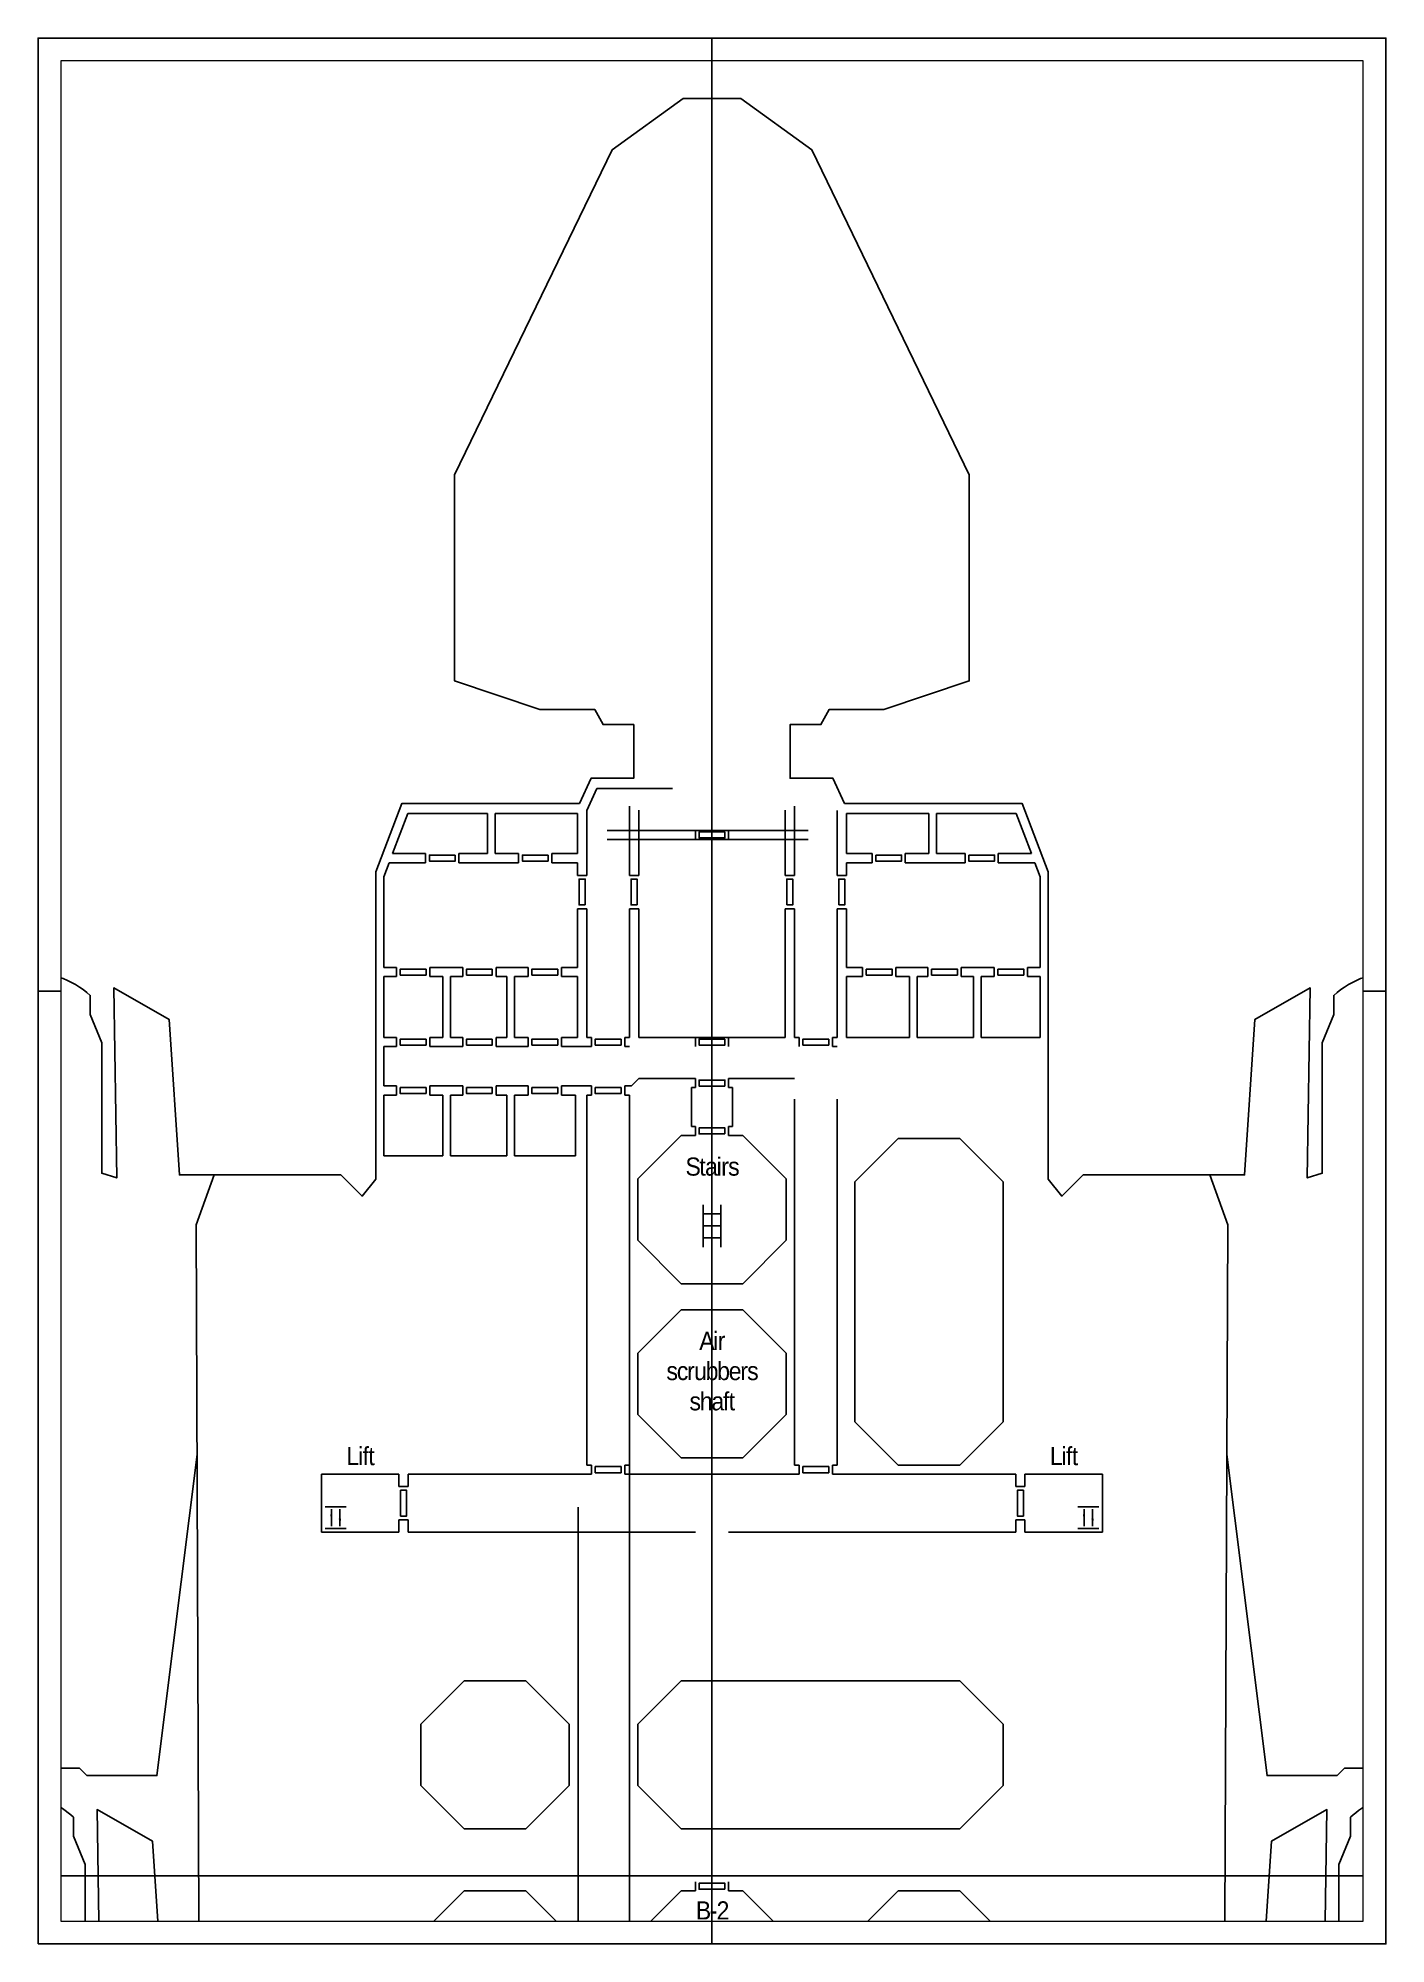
# Paper-space layout 'B1' of a CAD drawing. Header units: millimetres. Extents: x -161 to 136, y -76 to 344.
# The model-space entities are those that its viewports show. They can reach past a viewport. Long polylines and large blocks are cut down to what shows.
import ezdxf

# ---------------------------------------------------------------- set-up
doc = ezdxf.new("R2010")
doc.units = ezdxf.units.MM
doc.header["$MEASUREMENT"] = 0
doc.layers.add('axes', color=140, linetype='Continuous', plot=False)
for name, color, linetype in [('Deck A', 3, 'Continuous'), ('hatch', 254, 'Continuous'), ('icons', 3, 'Continuous'), ('Text', 255, 'Continuous')]:
    doc.layers.add(name, color=color, linetype=linetype)
doc.styles.get("Standard").update_dxf_attribs({"font": 'arial.ttf'})
doc.dimstyles.get("Standard").update_dxf_attribs({"dimtxt": 0.18, "dimasz": 0.18, "dimexe": 0.18, "dimexo": 0.0625, "dimgap": 0.09, "dimtad": 0, "dimtih": 1, "dimtoh": 1, "dimdec": 4, "dimzin": 0, "dimdsep": 46, "dimtxsty": 'Standard', "dimcen": 0.09, "dimadec": 0, "dimazin": 0, "dimtfac": 1, "dimtdec": 4, "dimtofl": 0, "dimtmove": 0, "dimatfit": 3, "dimfxl": 1, "dimtolj": 1, "dimtzin": 0, "dimarcsym": 0})

# ---------------------------------------------------------------- blocks, each defined once
blk = doc.blocks.new('ladder')
at = {"layer": 'icons'}
for p, q in [((-493, -510), (-493, 1825)), ((-493, 1314), (493, 1314)), ((493, -510), (493, 1825)), ((-493, 657), (493, 657)), ((-493, 0), (493, 0))]:
    blk.add_line(p, q, dxfattribs=at)
blk = doc.blocks.new('lift')
at = {"layer": 'icons'}
for p, q in [((-576, 1193), (576, 1193)), ((-576, 0), (576, 0))]:
    blk.add_line(p, q, dxfattribs=at)
for points in [[(-237, 1061), (-237, 132)], [(237, 132), (237, 1061)]]:
    blk.add_leader(points, dimstyle='Standard', override={"dimasz": 400}, dxfattribs=at)

msp = doc.modelspace()

# ---------------------------------------------------------------- linework, layer by layer
at = {"layer": 'axes'}
msp.add_line((182094, 188234), (182094, 334299), dxfattribs=at)
at = {"layer": 'Deck A'}
for p, q in [((175194, 288456), (175757, 289671)), ((179923, 289671), (175757, 289671)), ((164499, 286081), (165337, 288285)), ((169727, 288285), (165337, 288285)), ((169727, 288285), (169727, 286081)), ((174692, 288285), (170142, 288285)), ((170142, 286081), (170142, 288285)), ((174692, 286081), (174692, 288285)), ((175194, 284879), (175194, 288456)), ((177555, 284879), (177555, 288686)), ((178056, 288470), (178056, 284879)), ((186132, 288470), (186132, 284879)), ((186633, 284879), (186633, 288686)), ((188994, 284879), (188994, 288456)), ((189496, 286081), (189496, 288285)), ((189496, 288285), (194046, 288285)), ((194046, 286081), (194046, 288285)), ((194461, 288285), (198851, 288285)), ((194461, 288285), (194461, 286081)), ((199689, 286081), (198851, 288285)), ((176311, 287363), (187387, 287363)), ((176311, 286861), (187387, 286861)), ((181178, 287363), (181178, 286861)), ((183010, 287363), (183010, 286861)), ((164499, 286081), (166320, 286081)), ((166320, 286081), (166320, 285579)), ((168152, 286081), (168152, 285579)), ((168152, 286081), (169727, 286081)), ((170142, 286081), (171444, 286081)), ((171444, 286081), (171444, 285579)), ((173275, 286081), (173275, 285579)), ((173275, 286081), (174692, 286081)), ((190913, 286081), (189496, 286081)), ((190913, 286081), (190913, 285579)), ((192744, 286081), (192744, 285579)), ((194046, 286081), (192744, 286081)), ((196036, 286081), (194461, 286081)), ((196036, 286081), (196036, 285579)), ((197868, 286081), (197868, 285579)), ((199689, 286081), (197868, 286081)), ((164010, 284793), (164309, 285579)), ((164010, 284793), (164010, 279805)), ((166320, 285579), (164309, 285579)), ((171444, 285579), (168152, 285579)), ((174692, 285579), (173275, 285579)), ((174692, 284879), (174692, 285579)), ((175194, 284879), (174692, 284879)), ((178056, 284879), (177555, 284879)), ((186132, 284879), (186633, 284879)), ((188994, 284879), (189496, 284879)), ((189496, 284879), (189496, 285579)), ((189496, 285579), (190913, 285579)), ((192744, 285579), (196036, 285579)), ((197868, 285579), (199879, 285579)), ((200178, 284793), (199879, 285579)), ((200178, 284793), (200178, 279805)), ((174692, 279805), (174692, 283047)), ((175194, 283047), (174692, 283047)), ((175194, 275947), (175194, 283047)), ((178056, 283047), (177555, 283047)), ((177555, 275947), (177555, 283047)), ((178056, 283047), (178056, 275947)), ((186132, 283047), (186132, 275947)), ((186132, 283047), (186633, 283047)), ((186633, 275947), (186633, 283047)), ((188994, 275947), (188994, 283047)), ((188994, 283047), (189496, 283047)), ((189496, 279805), (189496, 283047)), ((164010, 279805), (164716, 279805)), ((164010, 279304), (164716, 279304)), ((164010, 279304), (164010, 275947)), ((164716, 279805), (164716, 279304)), ((166548, 279805), (166548, 279304)), ((166548, 279805), (168367, 279805)), ((166548, 279304), (167266, 279304)), ((167266, 279304), (167266, 275947)), ((167682, 279304), (168367, 279304)), ((167682, 275947), (167682, 279304)), ((168367, 279805), (168367, 279304)), ((170198, 279805), (170198, 279304)), ((170198, 279805), (171968, 279805)), ((170198, 279304), (170799, 279304)), ((170799, 279304), (170799, 275947)), ((171215, 279304), (171968, 279304)), ((171215, 275947), (171215, 279304)), ((171968, 279805), (171968, 279304)), ((173800, 279805), (173800, 279304)), ((173800, 279805), (174692, 279805)), ((173800, 279304), (174692, 279304)), ((174692, 279304), (174692, 275947)), ((190388, 279805), (189496, 279805)), ((190388, 279304), (189496, 279304)), ((189496, 279304), (189496, 275947)), ((190388, 279805), (190388, 279304)), ((192220, 279805), (192220, 279304)), ((193990, 279805), (192220, 279805)), ((192973, 279304), (192220, 279304)), ((192973, 275947), (192973, 279304)), ((193990, 279304), (193389, 279304)), ((193389, 279304), (193389, 275947)), ((193990, 279805), (193990, 279304)), ((195821, 279805), (195821, 279304)), ((197640, 279805), (195821, 279805)), ((196506, 279304), (195821, 279304)), ((196506, 275947), (196506, 279304)), ((197640, 279304), (196922, 279304)), ((196922, 279304), (196922, 275947)), ((197640, 279805), (197640, 279304)), ((199472, 279805), (199472, 279304)), ((200178, 279805), (199472, 279805)), ((200178, 279304), (199472, 279304)), ((200178, 279304), (200178, 275947)), ((164716, 275947), (164010, 275947)), ((164716, 275445), (164010, 275445)), ((164010, 273279), (164010, 275445)), ((164716, 275947), (164716, 275445)), ((166548, 275947), (166548, 275445)), ((166548, 275947), (167266, 275947)), ((168367, 275445), (166548, 275445)), ((168367, 275947), (167682, 275947)), ((168367, 275947), (168367, 275445)), ((170198, 275947), (170198, 275445)), ((170198, 275947), (170799, 275947)), ((171968, 275445), (170198, 275445)), ((171968, 275947), (171215, 275947)), ((171968, 275947), (171968, 275445)), ((173800, 275947), (173800, 275445)), ((173800, 275947), (174692, 275947)), ((173800, 275445), (175458, 275445)), ((175458, 275947), (175194, 275947)), ((175458, 275947), (175458, 275445)), ((177290, 275947), (177290, 275445)), ((177290, 275947), (177555, 275947)), ((177290, 275445), (177555, 275445)), ((178056, 275947), (186132, 275947)), ((181178, 275947), (181178, 275445)), ((183010, 275947), (183010, 275445)), ((186898, 275947), (186633, 275947)), ((186898, 275947), (186898, 275445)), ((188730, 275947), (188730, 275445)), ((188730, 275947), (188994, 275947)), ((188730, 275445), (188994, 275445)), ((189496, 275947), (192973, 275947)), ((193389, 275947), (196506, 275947)), ((196922, 275947), (200178, 275947)), ((164716, 273279), (164010, 273279)), ((164716, 272778), (164716, 273279)), ((166548, 272778), (166548, 273279)), ((168367, 273279), (166548, 273279)), ((168367, 272778), (168367, 273279)), ((170198, 272778), (170198, 273279)), ((171968, 273279), (170198, 273279)), ((171968, 272778), (171968, 273279)), ((175458, 273279), (173800, 273279)), ((173800, 272778), (173800, 273279)), ((175458, 272778), (175458, 273279)), ((177290, 272778), (177290, 273279)), ((177290, 273279), (177659, 273279)), ((177659, 273279), (178071, 273692)), ((178071, 273692), (181178, 273692)), ((180967, 273190), (180967, 271051)), ((181178, 273190), (180967, 273190)), ((181178, 273190), (181178, 273692)), ((183010, 273190), (183010, 273692)), ((186633, 273692), (183010, 273692)), ((183010, 273190), (183221, 273190)), ((183221, 273190), (183221, 271051)), ((164716, 272778), (164010, 272778)), ((164010, 269421), (164010, 272778)), ((166548, 272778), (167266, 272778)), ((167266, 269421), (167266, 272778)), ((168367, 272778), (167682, 272778)), ((167682, 272778), (167682, 269421)), ((170198, 272778), (170799, 272778)), ((170799, 269421), (170799, 272778)), ((171968, 272778), (171215, 272778)), ((171215, 272778), (171215, 269421)), ((173800, 272778), (174575, 272778)), ((174575, 269421), (174575, 272778)), ((175194, 252390), (175194, 272778)), ((175458, 272778), (175194, 272778)), ((177290, 272778), (177555, 272778)), ((177555, 207513), (177555, 272778)), ((186633, 252390), (186633, 272549)), ((188994, 252390), (188994, 272549)), ((181178, 271051), (180967, 271051)), ((181178, 270549), (181178, 271051)), ((183010, 270549), (183010, 271051)), ((183010, 271051), (183221, 271051)), ((164010, 269421), (167266, 269421)), ((167682, 269421), (170799, 269421)), ((171215, 269421), (174575, 269421)), ((175458, 252390), (175194, 252390)), ((175458, 251888), (175458, 252390)), ((177290, 251888), (177290, 252390)), ((177290, 252390), (177555, 252390)), ((186898, 252390), (186633, 252390)), ((186898, 251888), (186898, 252390)), ((188730, 251888), (188730, 252390)), ((188730, 252390), (188994, 252390)), ((160585, 248698), (160585, 251888)), ((160585, 251888), (164850, 251888)), ((164850, 251888), (164850, 251209)), ((164850, 251209), (165352, 251209)), ((165352, 251888), (175458, 251888)), ((165352, 251888), (165352, 251209)), ((177290, 251888), (182094, 251888)), ((186898, 251888), (182094, 251888)), ((198836, 251888), (188730, 251888)), ((198836, 251888), (198836, 251209)), ((199338, 251209), (198836, 251209)), ((203603, 251888), (199338, 251888)), ((199338, 251888), (199338, 251209)), ((203603, 248698), (203603, 251888)), ((174714, 250081), (174714, 215387)), ((164850, 249377), (164850, 248698)), ((164850, 249377), (165352, 249377)), ((165352, 249377), (165352, 248698)), ((198836, 249377), (198836, 248698)), ((199338, 249377), (198836, 249377)), ((199338, 249377), (199338, 248698)), ((164850, 248698), (160585, 248698)), ((181178, 248698), (165352, 248698)), ((183010, 248698), (198836, 248698)), ((199338, 248698), (203603, 248698)), ((181178, 228933), (181178, 229435)), ((183010, 228933), (183010, 229435))]:
    msp.add_line(p, q, dxfattribs=at)
for points in [[(163580, 268138), (163580, 285074), (165014, 288847), (174791, 288847), (175434, 290232), (177787, 290232), (177787, 293189), (176093, 293189), (175635, 294024), (172618, 294024), (167917, 295593), (167917, 306951), (176591, 324863), (180504, 327679), (182094, 327679), (183684, 327679), (187597, 324863), (196271, 306951), (196271, 295593), (191570, 294024), (188553, 294024), (188095, 293189), (186401, 293189), (186401, 290232), (188754, 290232), (189397, 288847), (199174, 288847), (200608, 285074), (200608, 268138)], [(181178, 270549), (180403, 270549), (178011, 268157), (178011, 264774), (180403, 262383), (183785, 262383), (186177, 264774), (186177, 268157), (183785, 270549), (183010, 270549)], [(153861, 219904), (153680, 265632), (154673, 268376)], [(210327, 219904), (210508, 265632), (209515, 268376)], [(144151, 235699), (147246, 235699), (147659, 235286), (151515, 235286), (153730, 252971)], [(220037, 235699), (216942, 235699), (216529, 235286), (212673, 235286), (210458, 252971)], [(181178, 228933), (180403, 228933), (178011, 226541), (178011, 223158), (180403, 220767), (183785, 220767), (186177, 223158), (186177, 226541), (183785, 228933), (183010, 228933)]]:
    msp.add_lwpolyline(points, dxfattribs=at)
for points in [[(182804, 287278), (181384, 287278), (181384, 286946), (182804, 286946)], [(167946, 285996), (166526, 285996), (166526, 285665), (167946, 285665)], [(173069, 285996), (171650, 285996), (171650, 285665), (173069, 285665)], [(191119, 285996), (192538, 285996), (192538, 285665), (191119, 285665)], [(196242, 285996), (197662, 285996), (197662, 285665), (196242, 285665)], [(175109, 283253), (175109, 284673), (174777, 284673), (174777, 283253)], [(177971, 283253), (177971, 284673), (177640, 284673), (177640, 283253)], [(186217, 283253), (186217, 284673), (186548, 284673), (186548, 283253)], [(189080, 283253), (189080, 284673), (189411, 284673), (189411, 283253)], [(166342, 279720), (164922, 279720), (164922, 279389), (166342, 279389)], [(169992, 279720), (168573, 279720), (168573, 279389), (169992, 279389)], [(173594, 279720), (172174, 279720), (172174, 279389), (173594, 279389)], [(190594, 279720), (192014, 279720), (192014, 279389), (190594, 279389)], [(194196, 279720), (195615, 279720), (195615, 279389), (194196, 279389)], [(197846, 279720), (199266, 279720), (199266, 279389), (197846, 279389)], [(166342, 275862), (164922, 275862), (164922, 275530), (166342, 275530)], [(169992, 275862), (168573, 275862), (168573, 275530), (169992, 275530)], [(173594, 275862), (172174, 275862), (172174, 275530), (173594, 275530)], [(177084, 275862), (175664, 275862), (175664, 275530), (177084, 275530)], [(182804, 275862), (181384, 275862), (181384, 275530), (182804, 275530)], [(188524, 275862), (187104, 275862), (187104, 275530), (188524, 275530)], [(166342, 272863), (164922, 272863), (164922, 273194), (166342, 273194)], [(169992, 272863), (168573, 272863), (168573, 273194), (169992, 273194)], [(173594, 272863), (172174, 272863), (172174, 273194), (173594, 273194)], [(177084, 272863), (175664, 272863), (175664, 273194), (177084, 273194)], [(182804, 273275), (181384, 273275), (181384, 273607), (182804, 273607)], [(182804, 270634), (181384, 270634), (181384, 270966), (182804, 270966)], [(192357, 252390), (189965, 254782), (189965, 267996), (192357, 270388), (195740, 270388), (198132, 267996), (198132, 254782), (195740, 252390)], [(183785, 252785), (186177, 255177), (186177, 258560), (183785, 260951), (180403, 260951), (178011, 258560), (178011, 255177), (180403, 252785)], [(177084, 251973), (175664, 251973), (175664, 252304), (177084, 252304)], [(187104, 251973), (188524, 251973), (188524, 252304), (187104, 252304)], [(164935, 249583), (164935, 251003), (165266, 251003), (165266, 249583)], [(199253, 249583), (199253, 251003), (198922, 251003), (198922, 249583)], [(171831, 232342), (174223, 234734), (174223, 238117), (171831, 240508), (168448, 240508), (166056, 238117), (166056, 234734), (168448, 232342)], [(180403, 232342), (178011, 234734), (178011, 238117), (180403, 240508), (195740, 240508), (198132, 238117), (198132, 234734), (195740, 232342)], [(171831, 220767), (174223, 223158), (174223, 226541), (171831, 228933), (168448, 228933), (166056, 226541), (166056, 223158), (168448, 220767)], [(182804, 229018), (181384, 229018), (181384, 229350), (182804, 229350)], [(192357, 220767), (189965, 223158), (189965, 226541), (192357, 228933), (195740, 228933), (198132, 226541), (198132, 223158), (195740, 220767)]]:
    msp.add_lwpolyline(points, close=True, dxfattribs=at)
for points in [[(163580, 268138), (162819, 267200), (161643, 268376), (152753, 268376), (152184, 276950), (149136, 278684), (149301, 268217), (148472, 268468), (148472, 275652), (147842, 277221), (147842, 278267, 0.2016048), (144151, 279550)], [(200608, 268138), (201369, 267200), (202545, 268376), (211435, 268376), (212004, 276950), (215052, 278684), (214887, 268217), (215716, 268468), (215716, 275652), (216346, 277221), (216346, 278267, -0.2016048), (220037, 279550)], [(153849, 223101), (151834, 223101), (151265, 231675), (148217, 233409), (148382, 222942), (147553, 223193), (147553, 230377), (146923, 231946), (146923, 232992, 0.1545001), (144151, 234249)], [(210339, 223101), (212354, 223101), (212923, 231675), (215971, 233409), (215806, 222942), (216635, 223193), (216635, 230377), (217265, 231946), (217265, 232992, -0.1545001), (220037, 234249)]]:
    msp.add_lwpolyline(points, format="xyb", dxfattribs=at)

# ---------------------------------------------------------------- block references
at = {"layer": 'hatch'}
for name, p in [('ladder', (182094, 264913)), ('lift', (161361, 248898)), ('lift', (202827, 248898))]:
    msp.add_blockref(name, p, dxfattribs=at)

# ---------------------------------------------------------------- texts
at = {"layer": 'Text', "char_height": 1000, "attachment_point": 2}
for s, insert in [('{\\fOCR-A|b0|i0|c0|p50;\\W0.95;\\T0.9;Stairs}', (182094, 269338)), ('{\\fOCR-A|b0|i0|c0|p50;\\W0.95;\\T0.9;Air\\Pscrubbers\\Pshaft}', (182094, 259740)), ('\\pxsm0.7;{\\fOCR-A|b0|i0|c0|p50;\\W0.95;\\T0.9;Lift}', (162718, 253387)), ('\\pxsm0.7;{\\fOCR-A|b0|i0|c0|p50;\\W0.95;\\T0.9;Lift}', (201470, 253387)), ('\\pxsm0.7;{\\fOCR-A|b0|i0|c0|p50;\\W0.95;\\T0.9;B-2\\PJunction}', (182094, 228355))]:
    msp.add_mtext_dynamic_manual_height_columns(s, width=12102.49, gutter_width=1, heights=[0], dxfattribs=dict(at, insert=insert))

psp = doc.layouts.new('B1')

# ---------------------------------------------------------------- linework, layer by layer
at = {"layer": 'Deck A'}
for p, q in [((-12.27, 344.19), (-12.27, 339.19)), ((-160.77, 134.19), (-155.77, 134.19)), ((136.23, 134.19), (131.23, 134.19)), ((-12.27, -75.81), (-12.27, -70.81))]:
    psp.add_line(p, q, dxfattribs=at)
psp.add_lwpolyline([(-160.77, -75.81), (136.23, -75.81), (136.23, 344.19), (-160.77, 344.19)], close=True, dxfattribs=at)
at = {"layer": 'hatch'}
psp.add_line((-155.77, -60.81), (131.23, -60.81), dxfattribs=at)

# ---------------------------------------------------------------- viewports
at = {"layer": 'Deck A'}
psp.add_viewport(center=(-12.27, 134.19), size=(287, 410), view_center_point=(182094.02, 278510.43), view_height=102500, dxfattribs=at)

doc.saveas('drawing.dxf')
